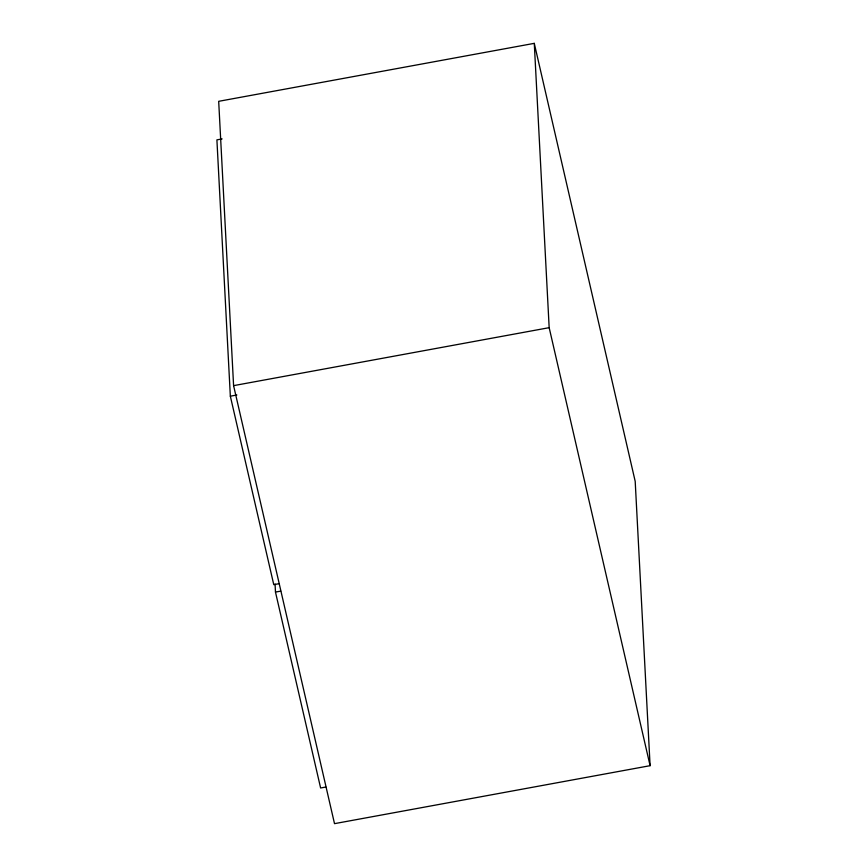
<?xml version="1.0" encoding="UTF-8"?>
<svg xmlns="http://www.w3.org/2000/svg" width="867" height="867" viewBox="0 0 867 867"><rect width="100%" height="100%" fill="white"/><g stroke="black" fill="none" stroke-linecap="round" stroke-linejoin="round"><path stroke-width="1.3" d="M534.278 43.35L218.69 101.32L233.591 385.642L334.51 823.65L650.098 765.68L635.197 481.358L534.278 43.35L549.169 327.672L650.098 765.68M222.125 138.904L216.902 139.869L230.34 396.186L273.766 584.651L278.99 583.697M233.591 385.642L549.169 327.672M230.34 396.186L236.864 394.984M325.84 787.03L320.617 787.984L275.478 592.085L280.702 591.131M275.056 584.011L275.478 592.085"/></g></svg>
